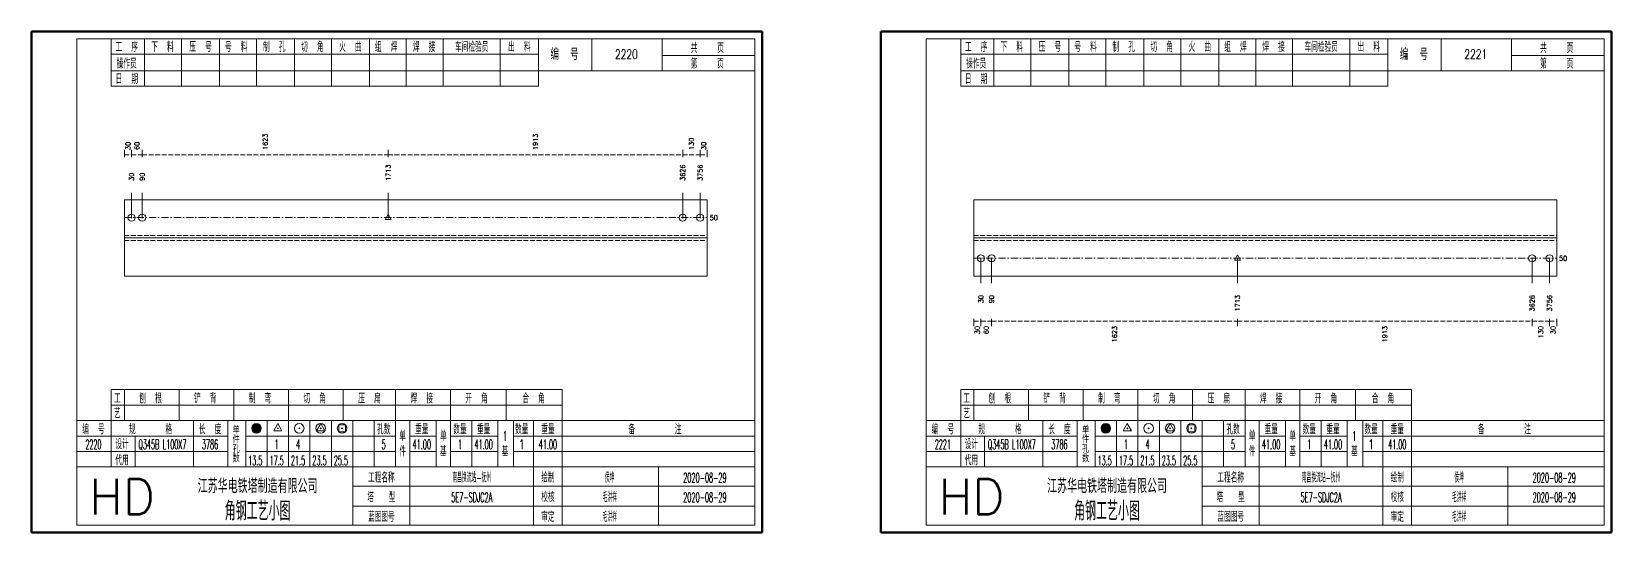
# Model space of a CAD drawing. Extents: x 0 to 5305, y 0 to 1513.
# Drawn here: x 1071 to 1735, y 782 to 992 of the extents above; entities that cross this region are included whole.
import ezdxf
from ezdxf.enums import TextEntityAlignment as Align

# ---------------------------------------------------------------- set-up
doc = ezdxf.new("R2010")
doc.units = 0
doc.header["$MEASUREMENT"] = 0
doc.linetypes.add('一点画线', pattern=[5.2, 3, -1, 0.2, -1])
doc.linetypes.add('虚线', pattern=[2.75, 2, -0.75])
doc.layers.get('0').update_dxf_attribs({"linetype": 'CONTINUOUS', "lineweight": 25})
doc.layers.add('1', color=7, linetype='CONTINUOUS', lineweight=25)
doc.layers.add('4', color=7, linetype='CONTINUOUS', lineweight=25)
doc.styles.get("Standard").update_dxf_attribs({"font": 'simplex.shx', "width": 0.7, "height": 3, "bigfont": 'gbhzfs.shx'})

msp = doc.modelspace()

# ---------------------------------------------------------------- linework, layer by layer
at = {"color": 8, "linetype": 'Continuous', "lineweight": 9}
for p, q in [((1110, 939.25), (1110, 942.25)), ((1113, 939.25), (1113, 942.25)), ((1113, 939.25), (1113, 942.25)), ((1117.5, 939.25), (1117.5, 942.25)), ((1117.5, 939.25), (1117.5, 942.25)), ((1220.85, 939.25), (1220.85, 942.25)), ((1220.85, 939.25), (1220.85, 942.25)), ((1344.65, 939.25), (1344.65, 942.25)), ((1344.65, 939.25), (1344.65, 942.25)), ((1352, 939.25), (1352, 942.25)), ((1352, 939.25), (1352, 942.25)), ((1355, 939.25), (1355, 942.25)), ((1467, 871.25), (1467, 868.25)), ((1470, 871.25), (1470, 868.25)), ((1470, 871.25), (1470, 868.25)), ((1474.5, 871.25), (1474.5, 868.25)), ((1474.5, 871.25), (1474.5, 868.25)), ((1577.85, 871.25), (1577.85, 868.25)), ((1577.85, 871.25), (1577.85, 868.25)), ((1701.65, 871.25), (1701.65, 868.25)), ((1701.65, 871.25), (1701.65, 868.25)), ((1709, 871.25), (1709, 868.25)), ((1709, 871.25), (1709, 868.25)), ((1712, 871.25), (1712, 868.25))]:
    msp.add_line(p, q, dxfattribs=at)
at = {"color": 8, "linetype": '虚线', "lineweight": 9}
for p, q in [((1110, 940.25), (1113, 940.25)), ((1113, 940.25), (1117.5, 940.25)), ((1117.5, 940.25), (1220.85, 940.25)), ((1220.85, 940.25), (1344.65, 940.25)), ((1344.65, 940.25), (1352, 940.25)), ((1352, 940.25), (1355, 940.25)), ((1467, 870.25), (1470, 870.25)), ((1470, 870.25), (1474.5, 870.25)), ((1474.5, 870.25), (1577.85, 870.25)), ((1577.85, 870.25), (1701.65, 870.25)), ((1701.65, 870.25), (1709, 870.25)), ((1709, 870.25), (1712, 870.25))]:
    msp.add_line(p, q, dxfattribs=at)
at = {"color": 7, "linetype": 'Continuous', "lineweight": 13}
for p, q in [((1113, 913.8), (1113, 924.25)), ((1117.5, 913.8), (1117.5, 924.25)), ((1220.85, 913.8), (1220.85, 924.25)), ((1344.65, 913.8), (1344.65, 924.25)), ((1352, 913.8), (1352, 924.25)), ((1112.85, 913.65), (1113.15, 913.95)), ((1113.15, 913.65), (1112.85, 913.95)), ((1117.35, 913.65), (1117.65, 913.95)), ((1117.65, 913.65), (1117.35, 913.95)), ((1220.85, 915.3), (1219.55, 913.05)), ((1219.55, 913.05), (1222.15, 913.05)), ((1220.7, 913.65), (1221, 913.95)), ((1221, 913.65), (1220.7, 913.95)), ((1222.15, 913.05), (1220.85, 915.3)), ((1344.5, 913.65), (1344.8, 913.95)), ((1344.8, 913.65), (1344.5, 913.95)), ((1351.85, 913.65), (1352.15, 913.95)), ((1352.15, 913.65), (1351.85, 913.95)), ((1470, 896.7), (1470, 886.25)), ((1474.5, 896.7), (1474.5, 886.25)), ((1577.85, 896.7), (1577.85, 886.25)), ((1701.65, 896.7), (1701.65, 886.25)), ((1709, 896.7), (1709, 886.25))]:
    msp.add_line(p, q, dxfattribs=at)
at = {"color": 7, "linetype": 'Continuous', "lineweight": 18}
for p, q in [((1110, 921.3), (1110, 889.2)), ((1110, 921.3), (1355, 921.3)), ((1355, 921.3), (1355, 889.2)), ((1467, 921.3), (1467, 889.2)), ((1467, 921.3), (1712, 921.3)), ((1712, 921.3), (1712, 889.2)), ((1110, 905.25), (1355, 905.25)), ((1467, 905.25), (1712, 905.25))]:
    msp.add_line(p, q, dxfattribs=at)
at = {"color": 3, "linetype": '一点画线', "lineweight": 13}
for p, q in [((1110, 913.8), (1355, 913.8)), ((1467, 896.7), (1712, 896.7))]:
    msp.add_line(p, q, dxfattribs=at)
at = {"color": 1, "linetype": '虚线', "lineweight": 18}
for p, q in [((1110, 906.3), (1355, 906.3)), ((1110, 904.2), (1355, 904.2)), ((1467, 906.3), (1712, 906.3)), ((1467, 904.2), (1712, 904.2))]:
    msp.add_line(p, q, dxfattribs=at)
at = {"color": 7, "linetype": 'Continuous', "lineweight": 13}
for centre in [(1113, 913.8), (1117.5, 913.8), (1344.65, 913.8), (1352, 913.8)]:
    msp.add_circle(centre, 1.5, dxfattribs=at)
at = {"layer": '1', "color": 7, "linetype": 'Continuous', "lineweight": 13}
for p, q in [((1469.85, 896.55), (1470.15, 896.85)), ((1470.15, 896.55), (1469.85, 896.85)), ((1474.35, 896.55), (1474.65, 896.85)), ((1474.65, 896.55), (1474.35, 896.85)), ((1577.85, 898.2), (1576.55, 895.95)), ((1577.7, 896.55), (1578, 896.85)), ((1578, 896.55), (1577.7, 896.85)), ((1579.15, 895.95), (1577.85, 898.2)), ((1701.5, 896.55), (1701.8, 896.85)), ((1701.8, 896.55), (1701.5, 896.85)), ((1708.85, 896.55), (1709.15, 896.85)), ((1709.15, 896.55), (1708.85, 896.85)), ((1576.55, 895.95), (1579.15, 895.95))]:
    msp.add_line(p, q, dxfattribs=at)
at = {"layer": '1', "color": 7, "linetype": 'Continuous', "lineweight": 18}
for p, q in [((1110, 889.2), (1355, 889.2)), ((1467, 889.2), (1712, 889.2))]:
    msp.add_line(p, q, dxfattribs=at)
at = {"layer": '1', "color": 7, "linetype": 'Continuous', "lineweight": 13}
for centre in [(1470, 896.7), (1474.5, 896.7), (1701.65, 896.7), (1709, 896.7)]:
    msp.add_circle(centre, 1.5, dxfattribs=at)
at = {"layer": '4', "color": 1, "linetype": 'Continuous', "lineweight": 50}
for p, q in [((1378, 992), (1071, 992)), ((1071, 992), (1071, 781.5)), ((1378, 781.5), (1378, 992)), ((1735, 992), (1428, 992)), ((1428, 992), (1428, 781.5)), ((1735, 781.5), (1735, 992)), ((1071, 781.5), (1378, 781.5)), ((1428, 781.5), (1735, 781.5))]:
    msp.add_line(p, q, dxfattribs=at)
at = {"layer": '4', "color": 1, "linetype": 'Continuous', "lineweight": 18}
for p, q in [((1375, 989), (1090, 989)), ((1090, 989), (1090, 784.5)), ((1104.5, 989), (1104.5, 969)), ((1118.5, 989), (1118.5, 969)), ((1134, 989), (1134, 969)), ((1150, 989), (1150, 969)), ((1165.5, 989), (1165.5, 969)), ((1181.5, 989), (1181.5, 969)), ((1197, 989), (1197, 969)), ((1213, 989), (1213, 969)), ((1228.5, 989), (1228.5, 969)), ((1244, 989), (1244, 969)), ((1268, 989), (1268, 969)), ((1284, 989), (1284, 969)), ((1306.5, 989), (1306.5, 975.5)), ((1336, 989), (1336, 975.5)), ((1375, 784.5), (1375, 989)), ((1732, 989), (1447, 989)), ((1447, 989), (1447, 784.5)), ((1461.5, 989), (1461.5, 969)), ((1475.5, 989), (1475.5, 969)), ((1491, 989), (1491, 969)), ((1507, 989), (1507, 969)), ((1522.5, 989), (1522.5, 969)), ((1538.5, 989), (1538.5, 969)), ((1554, 989), (1554, 969)), ((1570, 989), (1570, 969)), ((1585.5, 989), (1585.5, 969)), ((1601, 989), (1601, 969)), ((1625, 989), (1625, 969)), ((1641, 989), (1641, 969)), ((1663.5, 989), (1663.5, 975.5)), ((1693, 989), (1693, 975.5)), ((1732, 784.5), (1732, 989)), ((1104.5, 982.5), (1284, 982.5)), ((1336, 982), (1375, 982)), ((1461.5, 982.5), (1641, 982.5)), ((1693, 982), (1732, 982)), ((1104.5, 975.5), (1375, 975.5)), ((1461.5, 975.5), (1732, 975.5)), ((1104.5, 969), (1284, 969)), ((1461.5, 969), (1641, 969)), ((1104.5, 841.5), (1294, 841.5)), ((1104.5, 841.5), (1104.5, 828.5)), ((1110, 841.5), (1110, 828.5)), ((1133, 841.5), (1133, 828.5)), ((1156, 841.5), (1156, 828.5)), ((1179, 841.5), (1179, 828.5)), ((1202, 841.5), (1202, 828.5)), ((1224, 841.5), (1224, 828.5)), ((1247, 841.5), (1247, 828.5)), ((1270.5, 841.5), (1270.5, 828.5)), ((1294, 841.5), (1294, 828.5)), ((1461.5, 841.5), (1651, 841.5)), ((1461.5, 841.5), (1461.5, 828.5)), ((1467, 841.5), (1467, 828.5)), ((1490, 841.5), (1490, 828.5)), ((1513, 841.5), (1513, 828.5)), ((1536, 841.5), (1536, 828.5)), ((1559, 841.5), (1559, 828.5)), ((1581, 841.5), (1581, 828.5)), ((1604, 841.5), (1604, 828.5)), ((1627.5, 841.5), (1627.5, 828.5)), ((1651, 841.5), (1651, 828.5)), ((1104.5, 835), (1294, 835)), ((1461.5, 835), (1651, 835)), ((1090, 828.5), (1375, 828.5)), ((1104.5, 828.5), (1104.5, 809)), ((1139, 828.5), (1139, 809)), ((1153.5, 828.5), (1153.5, 809)), ((1161, 828.5), (1161, 809)), ((1170, 828.5), (1170, 809)), ((1179, 828.5), (1179, 809)), ((1188, 828.5), (1188, 809)), ((1197, 828.5), (1197, 809)), ((1206, 828.5), (1206, 809)), ((1215, 828.5), (1215, 809)), ((1224, 828.5), (1224, 809)), ((1230, 828.5), (1230, 809)), ((1241, 828.5), (1241, 809)), ((1247, 828.5), (1247, 809)), ((1256, 828.5), (1256, 809)), ((1267, 828.5), (1267, 809)), ((1273.5, 828.5), (1273.5, 809)), ((1282, 828.5), (1282, 809)), ((1294, 828.5), (1294, 809)), ((1447, 828.5), (1732, 828.5)), ((1461.5, 828.5), (1461.5, 809)), ((1496, 828.5), (1496, 809)), ((1510.5, 828.5), (1510.5, 809)), ((1518, 828.5), (1518, 809)), ((1527, 828.5), (1527, 809)), ((1536, 828.5), (1536, 809)), ((1545, 828.5), (1545, 809)), ((1554, 828.5), (1554, 809)), ((1563, 828.5), (1563, 809)), ((1572, 828.5), (1572, 809)), ((1581, 828.5), (1581, 809)), ((1587, 828.5), (1587, 809)), ((1598, 828.5), (1598, 809)), ((1604, 828.5), (1604, 809)), ((1613, 828.5), (1613, 809)), ((1624, 828.5), (1624, 809)), ((1630.5, 828.5), (1630.5, 809)), ((1639, 828.5), (1639, 809)), ((1651, 828.5), (1651, 809)), ((1090, 822), (1153.5, 822)), ((1114.5, 822), (1114.5, 809)), ((1161, 822), (1224, 822)), ((1230, 822), (1241, 822)), ((1247, 822), (1267, 822)), ((1273.5, 822), (1375, 822)), ((1447, 822), (1510.5, 822)), ((1471.5, 822), (1471.5, 809)), ((1518, 822), (1581, 822)), ((1587, 822), (1598, 822)), ((1604, 822), (1624, 822)), ((1630.5, 822), (1732, 822)), ((1090, 815.5), (1153.5, 815.5)), ((1161, 815.5), (1224, 815.5)), ((1230, 815.5), (1241, 815.5)), ((1247, 815.5), (1267, 815.5)), ((1273.5, 815.5), (1375, 815.5)), ((1447, 815.5), (1510.5, 815.5)), ((1518, 815.5), (1581, 815.5)), ((1587, 815.5), (1598, 815.5)), ((1604, 815.5), (1624, 815.5)), ((1630.5, 815.5), (1732, 815.5)), ((1090, 809), (1375, 809)), ((1206, 809), (1206, 784.5)), ((1230, 809), (1230, 784.5)), ((1282, 809), (1282, 784.5)), ((1294, 809), (1294, 784.5)), ((1334.5, 809), (1334.5, 784.5)), ((1447, 809), (1732, 809)), ((1563, 809), (1563, 784.5)), ((1587, 809), (1587, 784.5)), ((1639, 809), (1639, 784.5)), ((1651, 809), (1651, 784.5)), ((1691.5, 809), (1691.5, 784.5)), ((1206, 801), (1375, 801)), ((1563, 801), (1732, 801)), ((1206, 792.5), (1375, 792.5)), ((1563, 792.5), (1732, 792.5)), ((1090, 784.5), (1375, 784.5)), ((1447, 784.5), (1732, 784.5))]:
    msp.add_line(p, q, dxfattribs=at)
at = {"layer": '4', "color": 7, "linetype": 'Continuous', "lineweight": 13}
for p, q in [((1174.5, 827.25), (1172.77, 824.25)), ((1172.77, 824.25), (1176.23, 824.25)), ((1174.3, 825.05), (1174.7, 825.45)), ((1174.7, 825.05), (1174.3, 825.45)), ((1176.23, 824.25), (1174.5, 827.25)), ((1183.3, 825.05), (1183.7, 825.45)), ((1183.7, 825.05), (1183.3, 825.45)), ((1192.5, 827.25), (1190.77, 824.25)), ((1190.77, 824.25), (1194.23, 824.25)), ((1192.3, 825.05), (1192.7, 825.45)), ((1192.7, 825.05), (1192.3, 825.45)), ((1194.23, 824.25), (1192.5, 827.25)), ((1200.09, 823.84), (1200.09, 826.66)), ((1200.09, 826.66), (1202.91, 826.66)), ((1202.91, 823.84), (1200.09, 823.84)), ((1201.3, 825.05), (1201.7, 825.45)), ((1201.7, 825.05), (1201.3, 825.45)), ((1202.91, 826.66), (1202.91, 823.84)), ((1531.5, 827.25), (1529.77, 824.25)), ((1529.77, 824.25), (1533.23, 824.25)), ((1531.3, 825.05), (1531.7, 825.45)), ((1531.7, 825.05), (1531.3, 825.45)), ((1533.23, 824.25), (1531.5, 827.25)), ((1540.3, 825.05), (1540.7, 825.45)), ((1540.7, 825.05), (1540.3, 825.45)), ((1549.5, 827.25), (1547.77, 824.25)), ((1547.77, 824.25), (1551.23, 824.25)), ((1549.3, 825.05), (1549.7, 825.45)), ((1549.7, 825.05), (1549.3, 825.45)), ((1551.23, 824.25), (1549.5, 827.25)), ((1557.09, 823.84), (1557.09, 826.66)), ((1557.09, 826.66), (1559.91, 826.66)), ((1559.91, 823.84), (1557.09, 823.84)), ((1558.3, 825.05), (1558.7, 825.45)), ((1558.7, 825.05), (1558.3, 825.45)), ((1559.91, 826.66), (1559.91, 823.84))]:
    msp.add_line(p, q, dxfattribs=at)
for centre, radius in [((1165.5, 825.25), 2), ((1165.5, 825.25), 1.8), ((1165.5, 825.25), 1.6), ((1165.5, 825.25), 1.4), ((1165.5, 825.25), 1.2), ((1165.5, 825.25), 1), ((1165.5, 825.25), 0.8), ((1165.5, 825.25), 0.6), ((1165.5, 825.25), 0.4), ((1165.5, 825.25), 0.2), ((1183.5, 825.25), 2), ((1192.5, 825.25), 2), ((1201.5, 825.25), 2), ((1522.5, 825.25), 2), ((1522.5, 825.25), 1.8), ((1522.5, 825.25), 1.6), ((1522.5, 825.25), 1.4), ((1522.5, 825.25), 1.2), ((1522.5, 825.25), 1), ((1522.5, 825.25), 0.8), ((1522.5, 825.25), 0.6), ((1522.5, 825.25), 0.4), ((1522.5, 825.25), 0.2), ((1540.5, 825.25), 2), ((1549.5, 825.25), 2), ((1558.5, 825.25), 2)]:
    msp.add_circle(centre, radius, dxfattribs=at)

# ---------------------------------------------------------------- texts
at = {"color": 8, "linetype": 'Continuous', "lineweight": 9}
for s, p in [('30', (1111.5, 942.25)), ('60', (1115.25, 942.25)), ('1623', (1169.18, 942.25)), ('1913', (1282.75, 942.25)), ('130', (1348.32, 942.25)), ('30', (1353.5, 942.25))]:
    msp.add_text(s, height=2, rotation=90, dxfattribs=at).set_placement(p, align=Align.MIDDLE_LEFT)
at = {"color": 7, "linetype": 'Continuous', "lineweight": 13}
for s, p in [('30', (1113, 929.25)), ('90', (1117.5, 929.25)), ('1713', (1220.85, 929.25)), ('3626', (1344.65, 929.25)), ('3756', (1352, 929.25))]:
    msp.add_text(s, height=2, rotation=90, dxfattribs=at).set_placement(p, align=Align.MIDDLE_LEFT)
for p in [(1356, 913.8), (1713, 896.7)]:
    msp.add_text('50', height=2, dxfattribs=at).set_placement(p, align=Align.MIDDLE_LEFT)
at = {"color": 8, "linetype": 'Continuous', "lineweight": 9}
for s, p in [('30', (1468.5, 868.25)), ('60', (1472.25, 868.25)), ('1623', (1526.18, 868.25)), ('1913', (1639.75, 868.25)), ('130', (1705.32, 868.25)), ('30', (1710.5, 868.25))]:
    msp.add_text(s, height=2, rotation=90, dxfattribs=at).set_placement(p, align=Align.MIDDLE_RIGHT)
at = {"layer": '1', "color": 7, "linetype": 'Continuous', "lineweight": 13}
for s, p in [('30', (1470, 881.25)), ('90', (1474.5, 881.25)), ('1713', (1577.85, 881.25)), ('3626', (1701.65, 881.25)), ('3756', (1709, 881.25))]:
    msp.add_text(s, height=2, rotation=90, dxfattribs=at).set_placement(p, align=Align.MIDDLE_RIGHT)
at = {"layer": '4', "color": 1, "linetype": 'Continuous', "lineweight": 13}
for s, height, width, p in [('工  序', 4, 0.7, (1111, 985.5)), ('下  料', 4, 0.7, (1126, 985.5)), ('压  号', 4, 0.7, (1142, 985.5)), ('号  料', 4, 0.7, (1157, 985.5)), ('制  孔', 4, 0.7, (1173, 985.5)), ('切  角', 4, 0.7, (1189, 985.5)), ('火  曲', 4, 0.7, (1205, 985.5)), ('组  焊', 4, 0.7, (1220, 985.5)), ('焊  接', 4, 0.7, (1236, 985.5)), ('车间检验员', 4, 0.7, (1256, 985.5)), ('出  料', 4, 0.7, (1276, 985.5)), ('编  号', 5, 0.7, (1295, 982.5)), ('2220', 4, 0.7, (1321, 982.5)), ('共    页', 4, 0.7, (1355, 985)), ('工  序', 4, 0.7, (1468, 985.5)), ('下  料', 4, 0.7, (1483, 985.5)), ('压  号', 4, 0.7, (1499, 985.5)), ('号  料', 4, 0.7, (1514, 985.5)), ('制  孔', 4, 0.7, (1530, 985.5)), ('切  角', 4, 0.7, (1546, 985.5)), ('火  曲', 4, 0.7, (1562, 985.5)), ('组  焊', 4, 0.7, (1577, 985.5)), ('焊  接', 4, 0.7, (1593, 985.5)), ('车间检验员', 4, 0.7, (1613, 985.5)), ('出  料', 4, 0.7, (1633, 985.5)), ('编  号', 5, 0.7, (1652, 982.5)), ('2221', 4, 0.7, (1678, 982.5)), ('共    页', 4, 0.7, (1712, 985)), ('操作员', 4, 0.7, (1111, 978.5)), ('第    页', 4, 0.7, (1355, 978.5)), ('操作员', 4, 0.7, (1468, 978.5)), ('第    页', 4, 0.7, (1712, 978.5)), ('日  期', 4, 0.7, (1111, 972)), ('日  期', 4, 0.7, (1468, 972)), ('工', 4, 0.7, (1107, 837.75)), ('刨  根', 4, 0.7, (1121, 837.75)), ('铲  背', 4, 0.7, (1144, 837.75)), ('制  弯', 4, 0.7, (1167, 837.75)), ('切  角', 4, 0.7, (1190, 837.75)), ('压  扁', 4, 0.7, (1213, 837.75)), ('焊  接', 4, 0.7, (1235, 837.75)), ('开  角', 4, 0.7, (1258, 837.75)), ('合  角', 4, 0.7, (1282, 837.75)), ('工', 4, 0.7, (1464, 837.75)), ('刨  根', 4, 0.7, (1478, 837.75)), ('铲  背', 4, 0.7, (1501, 837.75)), ('制  弯', 4, 0.7, (1524, 837.75)), ('切  角', 4, 0.7, (1547, 837.75)), ('压  扁', 4, 0.7, (1570, 837.75)), ('焊  接', 4, 0.7, (1592, 837.75)), ('开  角', 4, 0.7, (1615, 837.75)), ('合  角', 4, 0.7, (1639, 837.75)), ('艺', 4, 0.7, (1107, 831.5)), ('艺', 4, 0.7, (1464, 831.5)), ('编  号', 4, 0.7, (1097, 824.75)), ('规      格', 4, 0.7, (1121, 824.75)), ('长  度', 4, 0.7, (1146, 824.75)), ('孔数', 4, 0.7, (1219, 824.75)), ('单', 4, 0.7, (1227, 822)), ('重量', 4, 0.7, (1235, 824.75)), ('单', 4, 0.7, (1244, 822)), ('数量', 4, 0.7, (1251, 824.75)), ('重量', 4, 0.7, (1261, 824.75)), ('1', 4, 0.5, (1270, 822)), ('数量', 4, 0.7, (1277, 824.75)), ('重量', 4, 0.7, (1288, 824.75)), ('备        注', 4, 0.7, (1333, 824.75)), ('编  号', 4, 0.7, (1454, 824.75)), ('规      格', 4, 0.7, (1478, 824.75)), ('长  度', 4, 0.7, (1503, 824.75)), ('孔数', 4, 0.7, (1576, 824.75)), ('单', 4, 0.7, (1584, 822)), ('重量', 4, 0.7, (1592, 824.75)), ('单', 4, 0.7, (1601, 822)), ('数量', 4, 0.7, (1608, 824.75)), ('重量', 4, 0.7, (1618, 824.75)), ('1', 4, 0.5, (1627, 822)), ('数量', 4, 0.7, (1634, 824.75)), ('重量', 4, 0.7, (1645, 824.75)), ('备        注', 4, 0.7, (1690, 824.75)), ('2220', 4, 0.4, (1097, 818.5)), ('设计', 4, 0.7, (1109, 818.5)), ('Q345B L100X7', 4, 0.5, (1126, 818.5)), ('3786', 4, 0.5, (1146, 818.5)), ('1', 4, 0.5, (1174, 818.5)), ('4', 4, 0.5, (1183, 818.5)), ('5', 4, 0.5, (1219, 818.5)), ('件', 4, 0.7, (1227, 815.5)), ('41.00', 4, 0.5, (1235, 818.5)), ('基', 4, 0.7, (1244, 815.5)), ('1', 4, 0.5, (1251, 818.5)), ('41.00', 4, 0.5, (1261, 818.5)), ('基', 4, 0.7, (1270, 815.5)), ('1', 4, 0.7, (1277, 818.5)), ('41.00', 4, 0.5, (1288, 818.5)), ('2221', 4, 0.4, (1454, 818.5)), ('设计', 4, 0.7, (1466, 818.5)), ('Q345B L100X7', 4, 0.5, (1483, 818.5)), ('3786', 4, 0.5, (1503, 818.5)), ('1', 4, 0.5, (1531, 818.5)), ('4', 4, 0.5, (1540, 818.5)), ('5', 4, 0.5, (1576, 818.5)), ('件', 4, 0.7, (1584, 815.5)), ('41.00', 4, 0.5, (1592, 818.5)), ('基', 4, 0.7, (1601, 815.5)), ('1', 4, 0.5, (1608, 818.5)), ('41.00', 4, 0.5, (1618, 818.5)), ('基', 4, 0.7, (1627, 815.5)), ('1', 4, 0.7, (1634, 818.5)), ('41.00', 4, 0.5, (1645, 818.5)), ('代用', 4, 0.7, (1109, 811.75)), ('13.5', 4, 0.5, (1165, 811.75)), ('17.5', 4, 0.5, (1174, 811.75)), ('21.5', 4, 0.5, (1183, 811.75)), ('23.5', 4, 0.5, (1192, 811.75)), ('25.5', 4, 0.5, (1201, 811.75)), ('代用', 4, 0.7, (1466, 811.75)), ('13.5', 4, 0.5, (1522, 811.75)), ('17.5', 4, 0.5, (1531, 811.75)), ('21.5', 4, 0.5, (1540, 811.75)), ('23.5', 4, 0.5, (1549, 811.75)), ('25.5', 4, 0.5, (1558, 811.75)), ('江苏华电铁塔制造有限公司', 6, 0.7, (1166, 801)), ('工程名称', 4, 0.7, (1218, 804.5)), ('南昌换流站-抚州', 4, 0.5, (1256, 804.5)), ('绘制', 4, 0.7, (1288, 804.5)), ('侯坤', 4, 0.5, (1314, 804.5)), ('2020-08-29', 4, 0.5, (1354, 804.5)), ('江苏华电铁塔制造有限公司', 6, 0.7, (1523, 801)), ('工程名称', 4, 0.7, (1575, 804.5)), ('南昌换流站-抚州', 4, 0.5, (1613, 804.5)), ('绘制', 4, 0.7, (1645, 804.5)), ('侯坤', 4, 0.5, (1671, 804.5)), ('2020-08-29', 4, 0.5, (1711, 804.5)), ('塔   型', 4, 0.7, (1218, 796.25)), ('5E7-SDJC2A', 4, 0.5, (1256, 796.25)), ('校核', 4, 0.7, (1288, 796.25)), ('毛洪祥', 4, 0.5, (1314, 796.25)), ('2020-08-29', 4, 0.5, (1354, 796.25)), ('塔   型', 4, 0.7, (1575, 796.25)), ('5E7-SDJC2A', 4, 0.5, (1613, 796.25)), ('校核', 4, 0.7, (1645, 796.25)), ('毛洪祥', 4, 0.5, (1671, 796.25)), ('2020-08-29', 4, 0.5, (1711, 796.25)), ('角钢工艺小图', 8, 0.8, (1166, 790.5)), ('蓝图图号', 4, 0.7, (1218, 788)), ('审定', 4, 0.7, (1288, 788)), ('毛洪祥', 4, 0.5, (1314, 788)), ('角钢工艺小图', 8, 0.8, (1523, 790.5)), ('蓝图图号', 4, 0.7, (1575, 788)), ('审定', 4, 0.7, (1645, 788)), ('毛洪祥', 4, 0.5, (1671, 788))]:
    msp.add_text(s, height=height, dxfattribs=dict(at, width=width)).set_placement(p, align=Align.MIDDLE_CENTER)
for s, height, p in [('单', 3, (1157, 824.5)), ('单', 3, (1514, 824.5)), ('件', 3, (1157, 820.5)), ('孔', 3, (1157, 816.5)), ('件', 3, (1514, 820.5)), ('孔', 3, (1514, 816.5)), ('数', 3, (1157, 812.5)), ('数', 3, (1514, 812.5)), ('HD', 15, (1109, 796.5)), ('HD', 15, (1466, 796.5))]:
    msp.add_text(s, height=height, dxfattribs=at).set_placement(p, align=Align.MIDDLE_CENTER)

doc.saveas('drawing.dxf')
